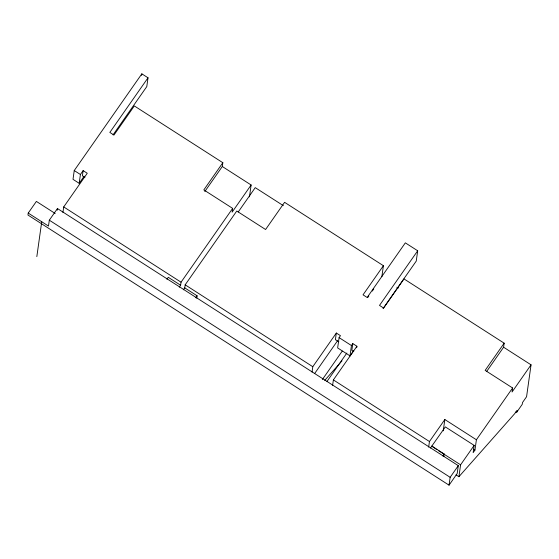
<?xml version="1.0" encoding="UTF-8"?>
<svg xmlns="http://www.w3.org/2000/svg" width="559" height="559" viewBox="0 0 559 559"><rect width="100%" height="100%" fill="white"/><g stroke="black" fill="none" stroke-linecap="round" stroke-linejoin="round"><path stroke-width="0.84" d="M36.831 256.623L41.729 221.741M55.187 213.482L36.377 201.415L28.229 213.07L27.95 215.04L449.045 485.163L457.192 473.508L458.296 465.661L57.458 208.542L49.311 220.19L48.486 226.074L28.223 213.077M57.228 210.219L57.458 208.542M62.929 212.511L63.712 206.928L87.253 173.262L83.137 170.621L80.419 174.506L79.182 183.303L73.005 179.341L74.242 170.544L141.846 73.837L148.023 77.799L146.786 86.596L113.037 134.873M83.137 170.621L82.397 175.868L84.968 177.245M141.623 75.437L141.846 73.837M179.264 287.172L180.627 285.23L181.053 282.19L232.649 208.388L203.832 189.899L222.838 162.711L134.321 105.93L113.952 135.061L109.837 132.42L148.023 77.799M183.387 289.814L184.743 287.871L185.169 284.831L236.764 211.029L265.588 229.518L284.594 202.323L383.404 265.707L381.853 276.74M196.754 298.199L197.096 295.795L184.743 287.871M204.797 191.548L222.307 166.505L222.838 162.711M232.649 208.388L232.118 212.182L251.124 184.994L222.307 166.505M249.461 196.838L251.124 184.994M312.034 372.14L312.795 366.704L336.336 333.038L340.452 335.679L339.096 337.622L337.643 347.936L349.997 355.859L353.33 351.087M336.336 333.038L335.4 339.683L338.852 341.759M332.619 385.347L333.381 379.91L356.921 346.245L352.799 343.603L351.443 345.546L349.997 355.859M352.799 343.603L351.849 350.374L353.805 351.352M356.705 347.761L356.921 346.245M383.404 265.707L363.036 294.838L367.151 297.479L405.338 242.858L417.692 250.781L416.245 261.095L383.027 308.61M428.662 447.116L429.452 441.533L444.838 419.516L476.401 439.765L474.954 450.079L473.145 452.671L474.165 445.39L445.341 426.908L430.444 448.018M443.245 430.835L444.838 419.516M443.783 456.654L444.153 453.999L431.8 446.075L436.852 449.59M449.045 485.163L450.149 477.316L458.296 465.661M456.032 474.864L458.911 476.708L460.588 464.815L474.165 445.39M486.596 371.553L503.603 347.223L504.169 343.177L403.989 278.913L383.621 308.044L379.505 305.403L417.692 250.781M504.169 343.177L485.163 370.365L512.61 387.974L512.044 392.02L531.05 364.831L503.603 347.223M515.3 412.228L516.816 412.095L517.061 410.32L514.797 413.555L458.911 476.708M531.05 364.831L526.571 396.722L522.497 402.55L522.246 404.325L516.816 412.095M79.182 183.303L84.157 176.176M166.917 279.248L168.273 277.306L180.627 285.23M238.232 211.966L255.239 187.635L283.343 205.656M195.734 297.737L197.096 295.795M314.619 373.559L337.489 340.843M367.822 297.458L368.814 296.032M372.294 291.057L373.782 288.919M322.354 379.554L342.241 351.101M326.966 381.483L346.859 353.029M442.798 455.941L444.153 453.999M476.401 439.765L512.61 387.974M324.695 380.406L341.982 360.876M396.834 287.221L398.211 288.102M339.096 337.622L351.443 345.546M74.242 170.544L80.419 174.506M473.508 449.156L474.954 450.079M63.712 206.928L181.053 282.19M185.169 284.831L312.795 366.704M333.381 379.91L429.452 441.533M438.305 450.519L460.588 464.815M49.311 220.19L450.149 477.316"/></g></svg>
